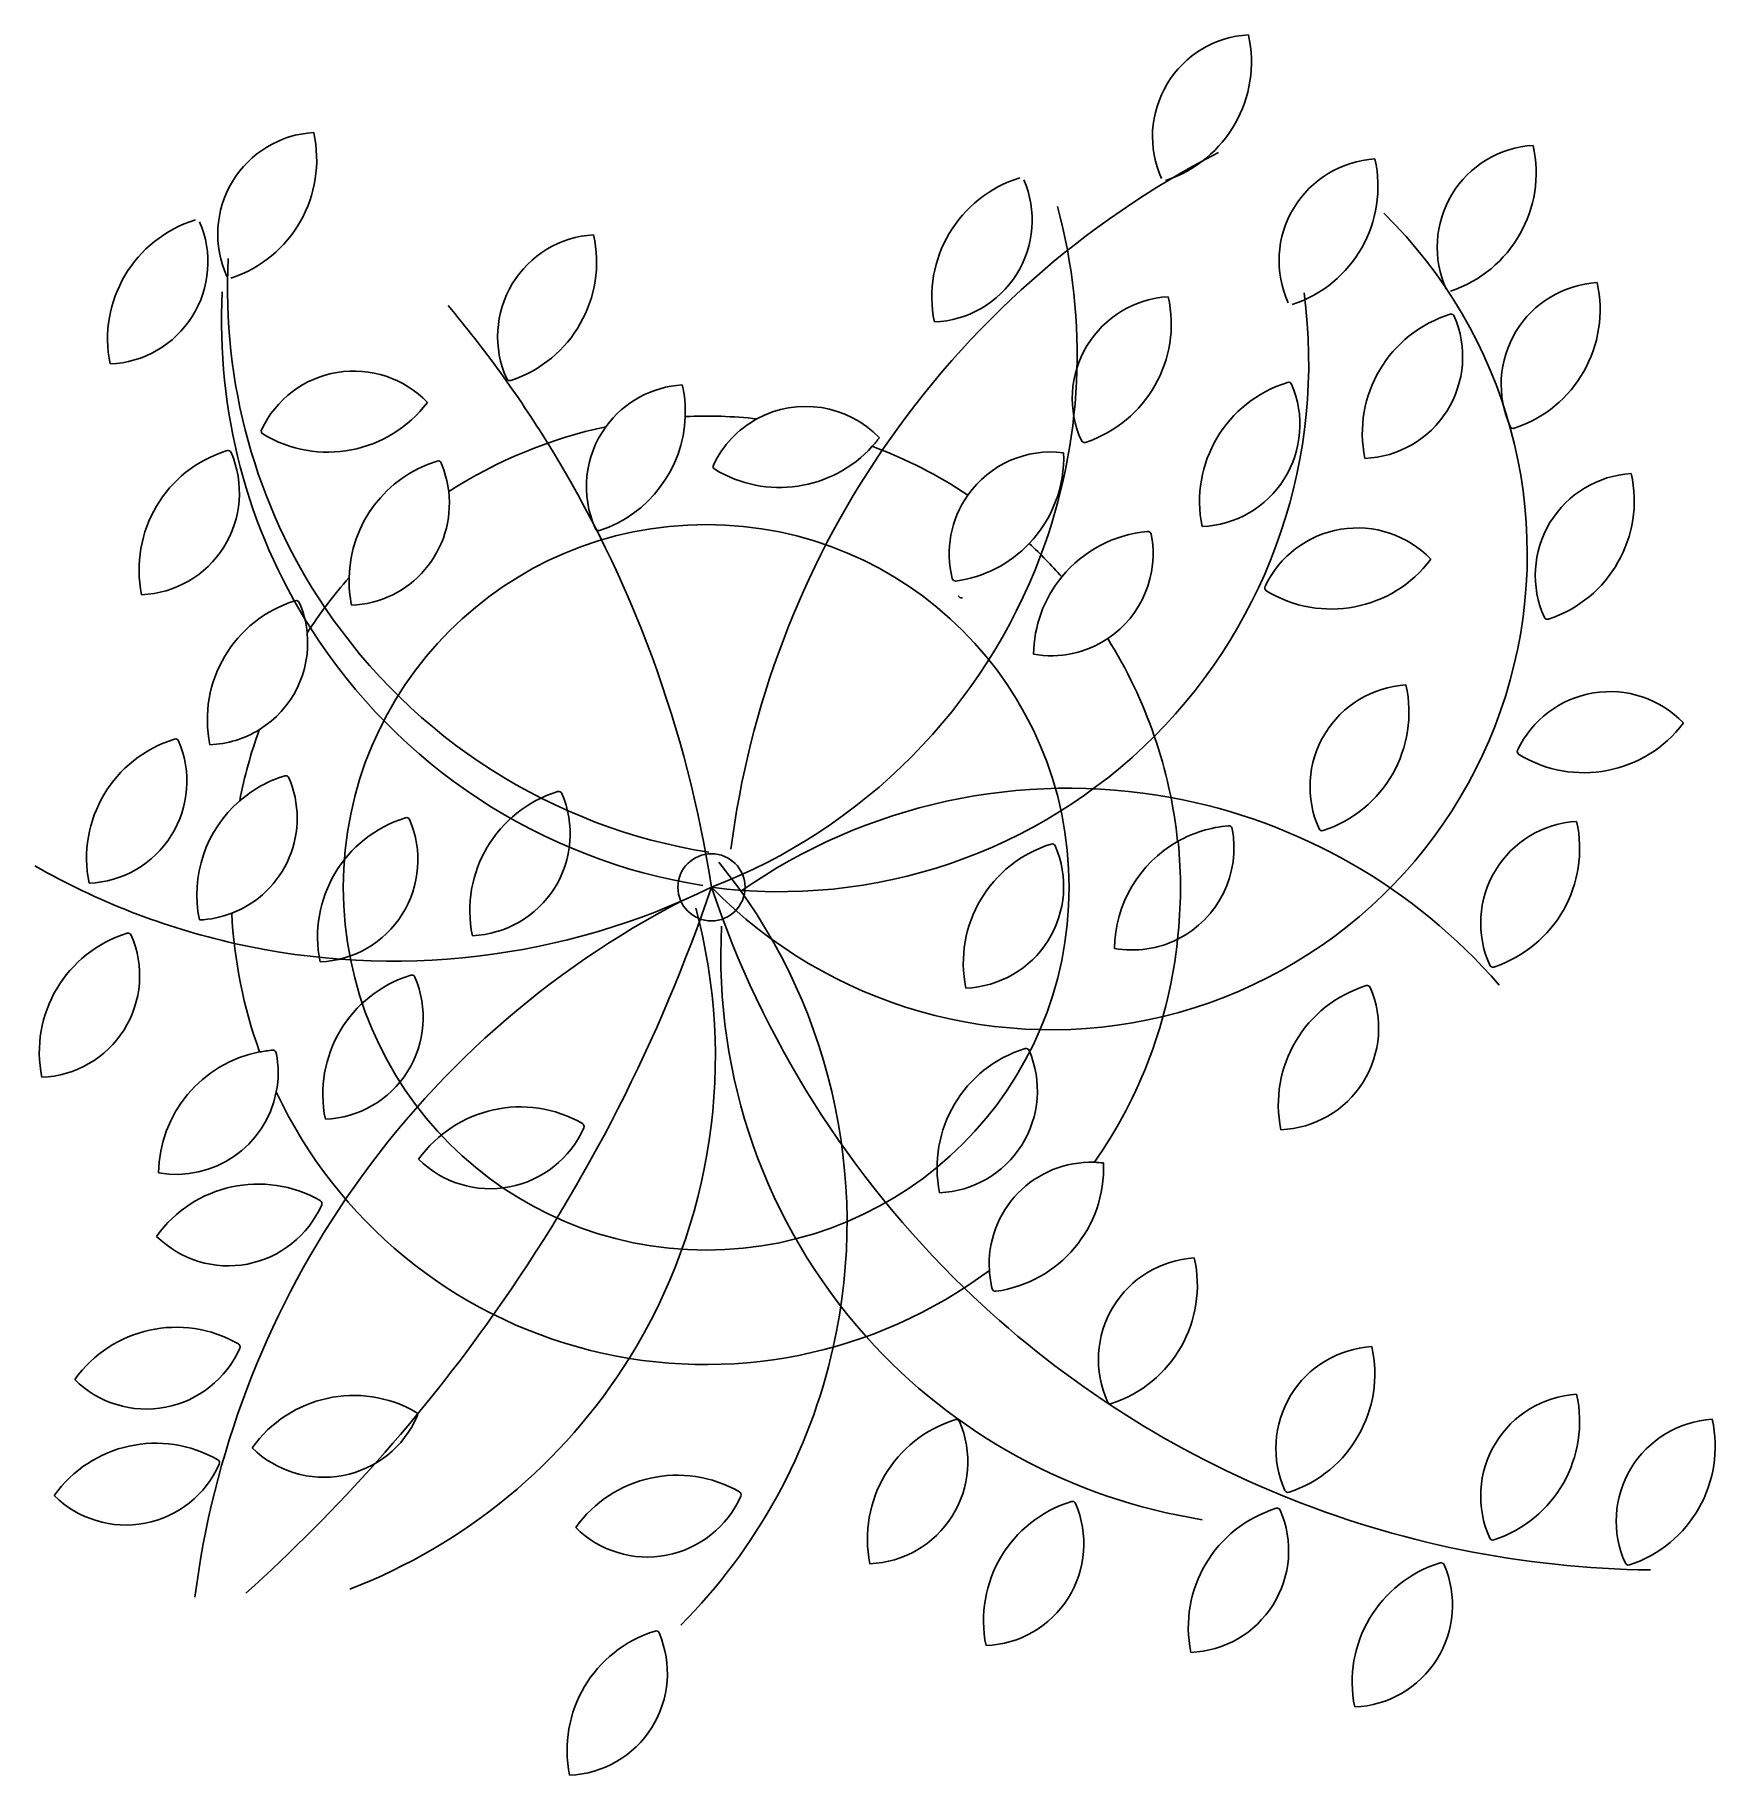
# Model space of a CAD drawing. Extents: x 6.95 to 7.456, y 9.065 to 9.59.
import ezdxf

# ---------------------------------------------------------------- set-up
doc = ezdxf.new("R2010")
doc.units = 0
doc.header["$MEASUREMENT"] = 0
doc.layers.add('VEGET', color=64, linetype='CONTINUOUS')
doc.layers.add('VEGET-I', color=62, linetype='CONTINUOUS')

msp = doc.modelspace()

# ---------------------------------------------------------------- linework, layer by layer
at = {"layer": 'VEGET'}
for centre, radius, start, end in [((7.317120628940999, 9.559130309862391), 0.0307167645179186, 93.38057110531219, 204.4039041680529), ((7.278651556452464, 9.581591522836588), 0.03756416621039793, 288.1786751961529, 12.61208436935784), ((7.035505492710196, 9.529682290822048), 0.0307167645179186, 93.38057110531219, 204.4039041680529), ((6.997036420221661, 9.552143503796245), 0.03756416621039793, 288.1786751961529, 12.61208436935784), ((7.355245009800472, 9.521706991536634), 0.0307167645179186, 93.38057110531219, 204.4039041680529), ((7.316775937311937, 9.544168204510829), 0.03756416621039793, 288.1786751961529, 12.61208436935784), ((7.402900466001847, 9.525789579444673), 0.0307167645179186, 93.38057110531219, 204.4039041680529), ((7.364431393513311, 9.54825079241887), 0.03756416621039793, 288.1786751961529, 12.61208436935784), ((7.257488743396524, 9.510772451765188), 0.03756416621039793, 107.1376408217909, 191.5710499949964), ((7.219434106677446, 9.53392888177025), 0.0307167645179186, 272.3395367309507, 23.36286979369473), ((7.009165191320449, 9.498125879612392), 0.03756416621039793, 107.1376408217909, 191.5710499949964), ((6.971110554601371, 9.521282309617451), 0.0307167645179186, 272.3395367309507, 23.36286979369473), ((7.119830549038499, 9.498848391356745), 0.0307167645179186, 93.38057110531219, 204.4039041680529), ((7.081361476549964, 9.52130960433094), 0.03756416621039793, 288.1786751961529, 12.61208436935784), ((7.422166910794311, 9.48445918168989), 0.0307167645179186, 93.38057110531219, 204.4039041680529), ((7.383697838305776, 9.506920394664085), 0.03756416621039793, 288.1786751961529, 12.61208436935784), ((7.292956784339551, 9.480193923948786), 0.0307167645179186, 93.38057110531219, 204.4039041680529), ((7.254487711851016, 9.502655136922982), 0.03756416621039793, 288.1786751961529, 12.61208436935784), ((7.387186400707578, 9.469671092268598), 0.03756416621039793, 107.1376408217909, 191.5710499949964), ((7.3491317639885, 9.49282752227366), 0.0307167645179186, 272.3395367309507, 23.36286979369473), ((7.376412104545167, 9.504611796223532), 0.001, 23.36286979366723, 107.1376408217929), ((7.045789038103697, 9.457736484986542), 0.0307167645179186, 43.83850947745461, 154.8618425402085), ((7.092768813705338, 9.486570420263302), 0.001, 204.4039041680026, 288.1786751961502), ((7.14656779885834, 9.453625282224586), 0.0307167645179186, 93.38057110531219, 143.9816396197433), ((7.108098726369804, 9.476086495198782), 0.03756416621039793, 357.9664817634539, 12.61208436935784), ((7.338154381210653, 9.449120412520303), 0.03756416621039793, 107.1376408217909, 191.5710499949964), ((7.300099744491575, 9.472276842525364), 0.0307167645179186, 272.3395367309507, 23.36286979369473), ((7.327380085048242, 9.484061116475235), 0.001, 23.36286979366723, 107.1376408217929), ((7.037917199710477, 9.50158177876719), 0.03756416621039793, 238.6366135682943, 323.0700227415003), ((7.151788745458679, 9.331949830888178), 0.1429360780590317, 83.79079928091893, 92.46578554028193), ((7.181955303881072, 9.44708015879937), 0.0307167645179186, 43.83850947745461, 118.6060983576372), ((7.018886864464984, 9.470360238268588), 0.001, 154.8618425403152, 238.6366135682827), ((7.151788745458679, 9.331949830888178), 0.1429360780590317, 102.1424293580328, 122.7904057912765), ((7.174083465487851, 9.490925452580017), 0.03756416621039793, 317.979488918787, 323.0700227415003), ((7.395105175461151, 9.472181210596448), 0.001, 204.4039041680026, 288.1786751961502), ((7.018655284545587, 9.428569732772008), 0.03756416621039793, 107.1376408217909, 191.5710499949964), ((6.980600647826509, 9.451726162777067), 0.0307167645179186, 272.3395367309507, 23.36286979369473), ((7.007880988383177, 9.463510436726942), 0.001, 23.36286979366723, 107.1376408217929), ((7.151788745458679, 9.331949830888178), 0.1429360780590317, 56.45063307851314, 69.43833439004165), ((7.255876496170926, 9.433358589226359), 0.0307167645179186, 82.98913792552577, 144.7784111304372), ((7.222089751775973, 9.462390150148746), 0.03756416621039793, 316.3790408296043, 2.220651189571561), ((7.26589504900639, 9.467915952855344), 0.001, 204.4039041680026, 288.1786751961502), ((7.081922405230332, 9.425408089733809), 0.03756416621039793, 107.1376408217909, 178.7247594144454), ((7.071148109067923, 9.460348793688741), 0.001, 23.36286979366723, 107.1376408217929), ((7.043867768511254, 9.448564519738868), 0.0307167645179186, 6.6283008800897, 23.36286979369474), ((7.43245053567968, 9.426902524896548), 0.0307167645179186, 93.38057110531219, 204.4039041680533), ((7.393981463191145, 9.449363737870744), 0.03756416621039793, 288.1786751961529, 12.61208436935784), ((7.151788745458679, 9.331949830888178), 0.1429360780590317, 41.36895182902139, 46.9932747519728), ((7.288151730667572, 9.402655415700048), 0.03756416621039793, 94.88827000551541, 140.7606806360095), ((7.255876496170926, 9.433358589226359), 0.0307167645179186, 303.7277799262356, 11.11349897742243), ((7.285035990473248, 9.439086589352609), 0.001, 11.11349897742294, 94.88827000551481), ((7.34812539985951, 9.410457774473405), 0.0307167645179186, 43.83850947745461, 154.8618425402085), ((7.340253561466288, 9.454303068254053), 0.03756416621039793, 238.6366135682943, 323.0700227415003), ((7.151788745458679, 9.331949830888178), 0.1429360780590317, 138.7233601070464, 147.130492209079), ((7.321223226220797, 9.42308152775545), 0.001, 154.8618425403152, 238.6366135682827), ((7.039222375332582, 9.383346623639849), 0.03756416621039793, 107.137640821791, 191.5710499949964), ((7.028448079170171, 9.418287327594783), 0.001, 23.36286979367891, 107.1376408217929), ((7.001167738613503, 9.40650305364491), 0.0307167645179186, 5.646280106945772, 23.36286979369474), ((7.405388800346519, 9.414624553803106), 0.001, 204.4039041680026, 288.1786751961542), ((7.151788745458679, 9.331949830888178), 0.1429360780590317, 5.896500746755913, 32.0555579781596), ((7.364579104285849, 9.36317906396027), 0.0307167645179186, 93.38057110531219, 204.4039041680533), ((7.326110031797314, 9.385640276934465), 0.03756416621039793, 288.1786751961529, 12.61208436935784), ((7.424223683466512, 9.36112346257929), 0.0307167645179186, 43.83850947745461, 154.8618425402085), ((7.001167738613503, 9.40650305364491), 0.0307167645179186, 272.3395367309507, 301.6854515051588), ((7.151788745458679, 9.331949830888178), 0.1429360780590317, 160.2012394030257, 169.1247195783078), ((7.416351845073291, 9.404968756359935), 0.03756416621039793, 238.6366135682943, 323.0700227415003), ((7.002838475386985, 9.341624549221528), 0.03756416621039793, 107.1376408217909, 191.5710499949964), ((6.964783838667907, 9.364780979226587), 0.0307167645179186, 272.3395367309507, 23.36286979369473), ((6.992064179224575, 9.376565253176462), 0.001, 23.36286979366723, 107.1376408217929), ((7.397321509827798, 9.373747215861334), 0.001, 154.8618425403152, 238.6366135682827), ((7.036053724375196, 9.33055879858783), 0.03756416621039793, 130.9790733156752, 191.5710499949964), ((7.415996831253335, 9.32206715759007), 0.0307167645179186, 93.38057110531219, 204.4039041680533), ((7.3775277587648, 9.344528370564266), 0.03756416621039793, 288.1786751961529, 12.61208436935784), ((7.280253968465679, 9.344678712156146), 0.0307167645179186, 296.5020132727726, 11.11349897742243), ((7.312529202962325, 9.313975538629837), 0.03756416621039793, 94.88827000551541, 119.6107478215538), ((7.309413462768, 9.350406712282396), 0.001, 11.11349897742294, 94.88827000551481), ((7.337517368952689, 9.350901092866827), 0.001, 204.4039041680026, 288.1786751961542), ((6.997999087656118, 9.35371522859289), 0.0307167645179186, 272.3395367309507, 291.0252203413528), ((7.151788745458679, 9.331949830888178), 0.1429360780590317, 182.7694712437189, 199.9306688151037), ((6.988603374199164, 9.283134153014842), 0.03756416621039793, 107.1376408217909, 191.5710499949964), ((6.950548737480086, 9.306290583019901), 0.0307167645179186, 272.3395367309507, 23.36286979369473), ((6.977829078036755, 9.318074856969774), 0.001, 23.36286979366723, 107.1376408217929), ((7.151788745458679, 9.331949830888178), 0.1429360780590317, 325.0115098704908, 354.0728531061749), ((7.388935095920175, 9.309789186496626), 0.001, 204.4039041680026, 288.1786751961542), ((7.361879536973725, 9.267325937823845), 0.03756416621039793, 107.1376408217909, 191.5710499949964), ((7.323824900254647, 9.290482367828904), 0.0307167645179186, 272.3395367309507, 23.36286979369473), ((7.351105240811314, 9.302266641778779), 0.001, 23.36286979366723, 107.1376408217929), ((7.024545031791374, 9.246344342583143), 0.03756416621039793, 100.9436653051501, 179.3216791787211), ((6.992269797294729, 9.277047516109455), 0.0307167645179186, 260.0901659146754, 348.9686416718815), ((7.151788745458679, 9.331949830888178), 0.1429360780590317, 205.1648429787124, 306.7226246278398), ((7.234126985496899, 9.248318952586956), 0.03756416621039793, 277.7872420163659, 2.220651189571541), ((7.267913729891853, 9.219287391664569), 0.0307167645179186, 82.98913792552577, 88.17568982052083), ((7.016967270603675, 9.205860793301113), 0.03756416621039793, 60.10462327472849, 144.5380324479343), ((7.007974752072113, 9.249490029334531), 0.0307167645179186, 225.3065191838886, 336.3298522466381), ((7.035191501411517, 9.237559620757727), 0.001, 336.3298522466667, 60.10462327472829), ((7.267913729891853, 9.219287391664569), 0.0307167645179186, 183.5584446778111, 194.0124709882729), ((7.300821059252669, 9.190509032955553), 0.0307167645179186, 93.38057110531219, 204.4039041680533), ((7.262351986764135, 9.212970245929748), 0.03756416621039793, 288.1786751961529, 12.61208436935784), ((7.239081245750321, 9.212091979817997), 0.001, 194.0124709882762, 277.7872420163596), ((6.992286713964158, 9.162693285549935), 0.03756416621039793, 60.10462327472849, 144.5380324479343), ((7.010510944772, 9.194392113006547), 0.001, 336.3298522466667, 60.10462327472829), ((6.983294195432596, 9.206322521583353), 0.0307167645179186, 225.3065191838886, 336.3298522466381), ((7.354295479400481, 9.163786336252207), 0.0307167645179186, 93.38057110531219, 204.4039041680533), ((7.315826406911946, 9.186247549226401), 0.03756416621039793, 288.1786751961529, 12.61208436935784), ((7.045761213603841, 9.142137332364834), 0.03756416621039793, 60.10462327472849, 144.5380324479343), ((7.415996831253335, 9.149397126585352), 0.0307167645179186, 93.38057110531219, 204.4039041680533), ((7.3775277587648, 9.171858339559549), 0.03756416621039793, 288.1786751961529, 12.61208436935784), ((7.063985444411682, 9.173836159821448), 0.001, 336.3298522466667, 60.10462327472829), ((7.273759323919509, 9.17823106186211), 0.001, 204.4039041680026, 288.1786751961542), ((7.036768695072279, 9.185766568398252), 0.0307167645179186, 225.3065191838886, 336.3298522466381), ((7.2380969352171, 9.136518703485187), 0.03756416621039793, 107.137640821791, 191.5710499949964), ((7.200042298498022, 9.159675133490248), 0.0307167645179186, 272.3395367309507, 23.36286979369473), ((7.22732263905469, 9.171459407440121), 0.001, 23.36286979367891, 107.1376408217929), ((7.456835131193594, 9.141856716313388), 0.0307167645179186, 93.38057110531219, 204.4039041680533), ((7.418366058705058, 9.164317929287582), 0.03756416621039793, 288.1786751961529, 12.61208436935784), ((6.986116634423182, 9.127748183322673), 0.03756416621039793, 60.10462327472849, 144.5380324479343), ((6.977124115891621, 9.17137741935609), 0.0307167645179186, 225.3065191838886, 336.3298522466381), ((7.004340865231025, 9.159447010779285), 0.001, 336.3298522466667, 60.10462327472829), ((7.143220078816083, 9.118101498837808), 0.03756416621039793, 60.10462327472849, 144.5380324479343), ((7.134227560284521, 9.161730734871226), 0.0307167645179186, 225.3065191838886, 336.3298522466381), ((7.161444309623925, 9.149800326294422), 0.001, 336.3298522466667, 60.10462327472829), ((7.32723374406732, 9.151508365158763), 0.001, 204.4039041680026, 288.1786751961542), ((7.273060957758243, 9.11185154753813), 0.03756416621039793, 107.137640821791, 191.5710499949964), ((7.235006321039164, 9.13500797754319), 0.0307167645179186, 272.3395367309507, 23.36286979369473), ((7.262286661595833, 9.146792251493062), 0.001, 23.36286979367891, 107.1376408217929), ((7.334762309611097, 9.109795946157151), 0.03756416621039793, 107.137640821791, 191.5710499949964), ((7.296707672892019, 9.132952376162212), 0.0307167645179186, 272.3395367309507, 23.36286979369473), ((7.323988013448687, 9.144736650112083), 0.001, 23.36286979367891, 107.1376408217929), ((7.388935095920175, 9.137119155491911), 0.001, 204.4039041680026, 288.1786751961542), ((7.384123343398258, 9.093351195734009), 0.03756416621039793, 107.137640821791, 191.5710499949964), ((7.34606870667918, 9.116507625739068), 0.0307167645179186, 272.3395367309507, 23.36286979369473), ((7.373349047235847, 9.128291899688943), 0.001, 23.36286979367891, 107.1376408217929), ((7.429773395860433, 9.129578745219945), 0.001, 204.4039041680026, 288.1786751961542), ((7.147601640364079, 9.07279524254891), 0.03756416621039793, 107.137640821791, 191.5710499949964), ((7.109547003645001, 9.09595167255397), 0.0307167645179186, 272.3395367309507, 23.36286979369473), ((7.136827344201669, 9.107735946503842), 0.001, 23.36286979367891, 107.1376408217929)]:
    msp.add_arc(centre, radius, start, end, dxfattribs=at)
at = {"layer": 'VEGET-I'}
for centre, radius in [((7.151954724485484, 9.332859807492667), 0.1093355648748701), ((7.151954724485484, 9.332859807492667), 0.1093355648748701), ((7.153534148471874, 9.332859807492667), 0.0101113293236321), ((7.153534148471874, 9.332859807492667), 0.0101113293236321)]:
    msp.add_circle(centre, radius, dxfattribs=at)
for centre, radius, start, end in [((7.432875502898256, 9.309417662238657), 0.275698193365916, 117.3310264303958, 145.7429502409979), ((7.091762859487782, 9.493323772643645), 0.1719429447657858, 339.4884953996796, 15.08739895610692), ((7.255876496170926, 9.433358589226359), 0.1434362620208351, 283.5890308408024, 45.6993894837525), ((7.179661156038969, 9.513249807065264), 0.1719429447657858, 176.9672268491299, 213.9631782138783), ((7.177870934253112, 9.503203618105253), 0.1719429447657858, 176.9672268491299, 212.416562563453), ((7.174083465487851, 9.490925452580017), 0.1593958047964342, 315.0896391409274, 7.613956994457624), ((6.800842789739577, 9.278896457681716), 0.356795792642309, 31.76545786102412, 39.9955131713604), ((7.108098726369804, 9.476086495198782), 0.03756416621039793, 288.1786751961529, 357.9664817634539), ((7.181955303881072, 9.44708015879937), 0.0307167645179186, 118.6060983576372, 154.8618425402085), ((7.14656779885834, 9.453625282224586), 0.0307167645179186, 143.9816396197433, 204.4039041680533), ((6.800842789739577, 9.278896457681716), 0.356795792642309, 8.699045677419722, 31.76545786102412), ((7.174083465487851, 9.490925452580017), 0.03756416621039793, 238.6366135682943, 317.979488918787), ((7.432875502898256, 9.309417662238657), 0.275698193365916, 145.7429502409979, 172.7136211872591), ((7.155053130242359, 9.459703912081416), 0.001, 154.8618425403152, 238.6366135682827), ((7.043867768511254, 9.448564519738868), 0.0307167645179186, 272.3395367309507, 6.6283008800897), ((7.255876496170926, 9.433358589226359), 0.0307167645179186, 144.7784111304372, 194.0124709882729), ((7.119506063525179, 9.441347311131143), 0.001, 204.4039041680026, 288.1786751961502), ((7.222089751775973, 9.462390150148746), 0.03756416621039793, 277.7872420163659, 316.3790408296043), ((7.091762859487782, 9.493323772643645), 0.1719429447657858, 291.0544237845417, 339.4884953996796), ((7.081922405230332, 9.425408089733809), 0.03756416621039793, 178.7247594144454, 191.5710499949964), ((7.227044012029396, 9.426163177379784), 0.001, 194.0124709882762, 277.7872420163596), ((7.288151730667572, 9.402655415700048), 0.03756416621039793, 140.7606806360095, 179.3216791787211), ((7.228814760837767, 9.421080618132915), 0.001, 204.4039041680026, 288.1786751961542), ((7.179661156038969, 9.513249807065264), 0.1719429447657858, 213.9631782138783, 261.0002020206952), ((7.177870934253112, 9.503203618105253), 0.1719429447657858, 212.416562563453, 261.0002020206952), ((7.001167738613503, 9.40650305364491), 0.0307167645179186, 301.6854515051588, 5.646280106945772), ((7.255876496170926, 9.433358589226359), 0.0307167645179186, 260.0901659146754, 303.7277799262356), ((7.174083465487851, 9.490925452580017), 0.1593958047964342, 262.592808710896, 315.0896391409274), ((6.997999087656118, 9.35371522859289), 0.0307167645179186, 291.0252203413528, 23.36286979369474), ((7.036053724375196, 9.33055879858783), 0.03756416621039793, 107.1376408217909, 130.9790733156752), ((7.025279428212786, 9.365499502542765), 0.001, 23.36286979366723, 107.1376408217929), ((7.118301031510218, 9.325816334030531), 0.03756416621039793, 107.1376408217909, 191.5710499949964), ((7.08024639479114, 9.348972764035592), 0.0307167645179186, 272.3395367309507, 23.36286979369473), ((7.107526735347808, 9.360757037985465), 0.001, 23.36286979366723, 107.1376408217929), ((7.260937841253789, 9.190784875297354), 0.1719429447657858, 79.60421494337982, 124.9525203658525), ((7.260937841253789, 9.190784875297354), 0.1719429447657858, 40.9195451942872, 79.60421494337982), ((7.072432350655082, 9.317912226435034), 0.03756416621039793, 107.1376408217909, 191.5710499949964), ((7.034377713936004, 9.341068656440093), 0.0307167645179186, 272.3395367309507, 23.36286979369473), ((7.061658054492671, 9.352852930389966), 0.001, 23.36286979366723, 107.1376408217929), ((7.266978836621662, 9.310008118839535), 0.03756416621039793, 107.1376408217909, 191.5710499949964), ((7.228924199902584, 9.333164548844595), 0.0307167645179186, 272.3395367309507, 23.36286979369473), ((7.256204540459252, 9.344948822794468), 0.001, 23.36286979366723, 107.1376408217929), ((7.312529202962325, 9.313975538629837), 0.03756416621039793, 119.6107478215538, 179.3216791787211), ((7.151954724485484, 9.332859807492667), 0.1428679307379347, 353.7029906374527, 5.539861901518756), ((7.057704018772061, 9.528178901664841), 0.2175613989349242, 240.2296392144365, 257.2662330069614), ((7.022438459959134, 9.231828760764806), 0.1719429447657858, 347.3862751781325, 39.16327296930938), ((7.057704018772061, 9.528178901664841), 0.2175613989349242, 257.2662330069614, 296.1341251952263), ((6.675516309253121, 9.495376493104978), 0.504888827083524, 324.7643468749632, 341.2229745502544), ((7.255876496170926, 9.433358589226359), 0.1434362620208351, 224.4792691155221, 283.5890308408024), ((7.439644526790574, 9.428925441736698), 0.3018074794705684, 198.5602099890666, 225.9215416504437), ((7.271376313342837, 9.083948128190105), 0.275698193365916, 117.3310264303958, 145.81233232579), ((6.982779742719477, 9.281789980666755), 0.1719429447657858, 328.0833350863082, 15.08739895610692), ((7.328296964380036, 9.312097690214035), 0.1719429447657858, 176.9672268491299, 221.820337366107), ((7.280253968465679, 9.344678712156146), 0.0307167645179186, 260.0901659146754, 296.5020132727726), ((7.074014019975976, 9.270487580862044), 0.03756416621039793, 107.1376408217909, 191.5710499949964), ((7.035959383256897, 9.293644010867105), 0.0307167645179186, 272.3395367309507, 23.36286979369473), ((7.063239723813566, 9.305428284816978), 0.001, 23.36286979366723, 107.1376408217929), ((7.259070412717418, 9.24835607959465), 0.03756416621039793, 107.1376408217909, 191.5710499949964), ((7.248296116555008, 9.283296783549583), 0.001, 23.36286979366723, 107.1376408217929), ((7.024545031791374, 9.246344342583143), 0.03756416621039793, 94.88827000551541, 100.9436653051501), ((7.02142929159705, 9.282775516235706), 0.001, 11.11349897742294, 94.88827000551481), ((6.992269797294729, 9.277047516109455), 0.0307167645179186, 348.9686416718815, 11.11349897742243), ((7.22101577599834, 9.27151250959971), 0.0307167645179186, 272.3395367309507, 23.36286979369473), ((7.095915738209247, 9.229103609662534), 0.03756416621039793, 60.10462327472849, 144.5380324479343), ((7.086923219677685, 9.272732845695952), 0.0307167645179186, 225.3065191838886, 336.3298522466381), ((7.114139969017089, 9.260802437119146), 0.001, 336.3298522466667, 60.10462327472829), ((7.267913729891853, 9.219287391664569), 0.0307167645179186, 88.17568982052083, 183.5584446778111), ((7.271376313342837, 9.083948128190105), 0.275698193365916, 145.81233232579, 172.7136211872591), ((7.439644526790574, 9.428925441736698), 0.3018074794705684, 225.9215416504437, 269.396402221445), ((6.675516309253121, 9.495376493104978), 0.504888827083524, 311.9854321626831, 324.7643468749632), ((7.328296964380036, 9.312097690214035), 0.1719429447657858, 221.820337366107, 261.0002020206952), ((6.982779742719477, 9.281789980666755), 0.1719429447657858, 291.0544237845417, 328.0833350863082), ((7.022438459959134, 9.231828760764806), 0.1719429447657858, 315.1302977977441, 347.3862751781325)]:
    msp.add_arc(centre, radius, start, end, dxfattribs=at)

doc.saveas('drawing.dxf')
